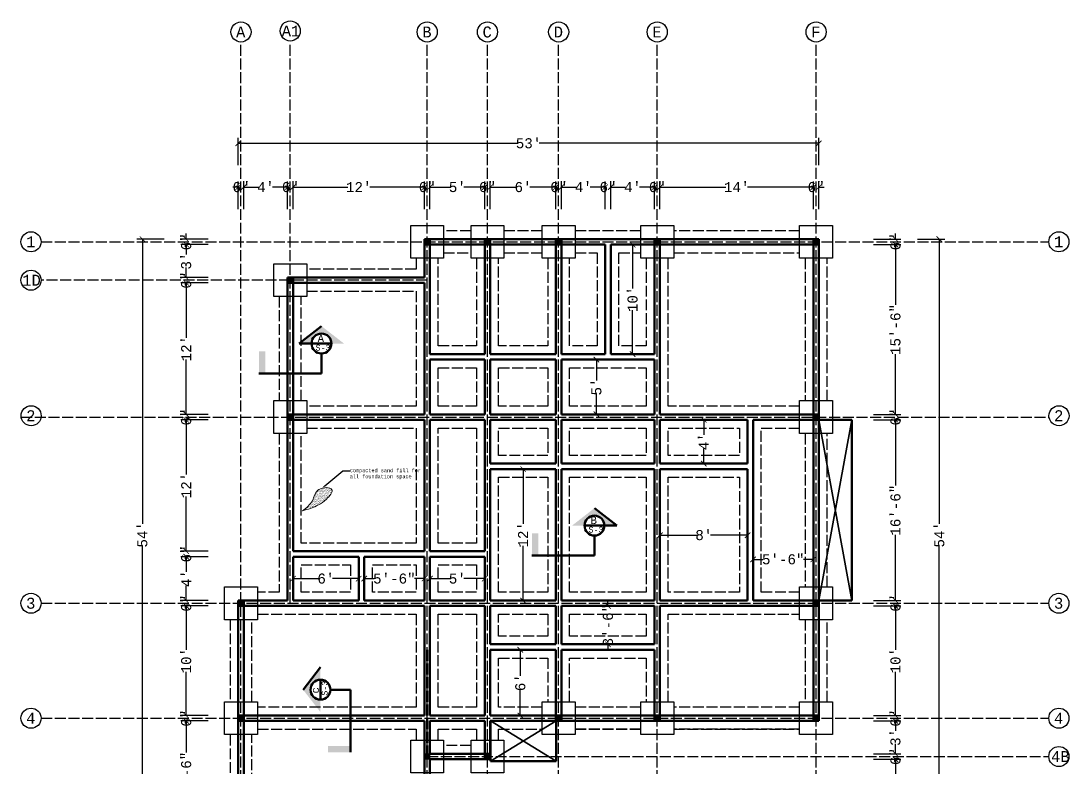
# Model space of a CAD drawing. Header units: inches. Extents: x 8351 to 42256, y 21052 to 33437.
# Drawn here: x 10501 to 11649, y 23958 to 24775 of the extents above; entities that cross this region are included whole.
import ezdxf
from ezdxf import colors
from ezdxf.entities.mleader import LeaderData, LeaderLine
from ezdxf.math import Vec2, Vec3

# ---------------------------------------------------------------- set-up
doc = ezdxf.new("R2010")
doc.units = ezdxf.units.IN
doc.header["$MEASUREMENT"] = 0
doc.linetypes.add('ACAD_ISO02W100', pattern=[15, 12, -3])
for name, color, linetype, lineweight in [('A-COLS', 52, 'Continuous', 9), ('A-COM MAT', 7, 'Continuous', 30), ('A-DIM', 7, 'Continuous', 25), ('A-WALL', 7, 'Continuous', 35)]:
    doc.layers.add(name, color=color, linetype=linetype, lineweight=lineweight)
doc.layers.add('A-FOU-TRAN', color=7, linetype='ACAD_ISO02W100')
doc.layers.add('A-G-BEAM', color=8, linetype='ACAD_ISO02W100')
doc.styles.get("Standard").update_dxf_attribs({"font": 'consolab.ttf', "height": 11})
doc.dimstyles.get("Standard").update_dxf_attribs({"dimtxt": 11, "dimasz": 6, "dimexe": 6, "dimexo": 16, "dimgap": 0.09, "dimtad": 0, "dimdec": 0, "dimzin": 0, "dimdsep": 46, "dimlunit": 4, "dimtxsty": 'Standard', "dimblk": 'ARCHTICK', "dimcen": 0.09, "dimclrd": 256, "dimclre": 256, "dimclrt": 256, "dimadec": 0, "dimazin": 0, "dimtfac": 1, "dimtdec": 0, "dimtix": 1, "dimtofl": 0, "dimtmove": 0, "dimatfit": 2, "dimldrblk": 'ARCHTICK', "dimfxl": 1, "dimtolj": 1, "dimtzin": 0, "dimlwd": -1, "dimlwe": -1, "dimarcsym": 0})

# ---------------------------------------------------------------- blocks, each defined once
blk = doc.blocks.new('_ArchTick')
at = {"color": 0, "linetype": 'ByBlock', "const_width": 0.15}
blk.add_lwpolyline([(-0.5, -0.5), (0.5, 0.5)], dxfattribs=at)
blk = doc.blocks.new('*D522')
at = {"layer": 'A-DIM', "transparency": 16777216}
for p, q in [((11179, 24134), (11138, 24134)), ((11144, 24134), (11144, 24140)), ((11179, 24092), (11138, 24092)), ((11144, 24092), (11144, 24086))]:
    blk.add_line(p, q, dxfattribs=at)
at = {"layer": 'Defpoints', "color": 0, "transparency": 16777216}
for p in [(11195, 24134), (11144, 24092), (11195, 24092)]:
    blk.add_point(p, dxfattribs=at)
at = {"layer": 'A-DIM', "transparency": 16777216, "xscale": 6, "yscale": 6, "zscale": 6}
for p, rotation in [((11144, 24134), 270), ((11144, 24092), 90)]:
    blk.add_blockref('_ArchTick', p, dxfattribs=dict(at, rotation=rotation))
at = {"layer": 'A-DIM', "transparency": 16777216, "insert": (11144, 24113), "char_height": 11, "attachment_point": 5, "rotation": 90}
blk.add_mtext('\\A1;3\'-6"', dxfattribs=at)
blk = doc.blocks.new('*D523')
at = {"layer": 'A-DIM', "transparency": 16777216}
for p, q in [((11071, 24086), (11042, 24086)), ((11048, 24086), (11048, 24057.4)), ((11048, 24014), (11048, 24042.7)), ((11071, 24014), (11042, 24014))]:
    blk.add_line(p, q, dxfattribs=at)
at = {"layer": 'Defpoints', "color": 0, "transparency": 16777216}
for p in [(11087, 24086), (11048, 24014), (11087, 24014)]:
    blk.add_point(p, dxfattribs=at)
at = {"layer": 'A-DIM', "transparency": 16777216, "xscale": 6, "yscale": 6, "zscale": 6}
for p, rotation in [((11048, 24086), 90), ((11048, 24014), 270)]:
    blk.add_blockref('_ArchTick', p, dxfattribs=dict(at, rotation=rotation))
at = {"layer": 'A-DIM', "transparency": 16777216, "insert": (11048, 24050), "char_height": 11, "attachment_point": 5, "rotation": 90}
blk.add_mtext("\\A1;6'", dxfattribs=at)
blk = doc.blocks.new('*D524')
at = {"layer": 'A-DIM', "transparency": 16777216}
for p, q in [((10799, 24172), (10799, 24158)), ((10871, 24172), (10871, 24158)), ((10799, 24164), (10827.6, 24164)), ((10871, 24164), (10842.3, 24164))]:
    blk.add_line(p, q, dxfattribs=at)
at = {"layer": 'Defpoints', "color": 0, "transparency": 16777216}
for p in [(10799, 24188), (10871, 24188), (10871, 24164)]:
    blk.add_point(p, dxfattribs=at)
at = {"layer": 'A-DIM', "transparency": 16777216, "xscale": 6, "yscale": 6, "zscale": 6, "rotation": 180}
blk.add_blockref('_ArchTick', (10799, 24164), dxfattribs=at)
at = {"layer": 'A-DIM', "transparency": 16777216, "xscale": 6, "yscale": 6, "zscale": 6}
blk.add_blockref('_ArchTick', (10871, 24164), dxfattribs=at)
at = {"layer": 'A-DIM', "transparency": 16777216, "insert": (10835, 24164), "char_height": 11, "attachment_point": 5}
blk.add_mtext("\\A1;6'", dxfattribs=at)
blk = doc.blocks.new('*D525')
at = {"layer": 'A-DIM', "transparency": 16777216}
for p, q in [((10877, 24172), (10877, 24158)), ((10943, 24172), (10943, 24158)), ((10877, 24164), (10887.8, 24164)), ((10943, 24164), (10932.1, 24164))]:
    blk.add_line(p, q, dxfattribs=at)
at = {"layer": 'Defpoints', "color": 0, "transparency": 16777216}
for p in [(10877, 24188), (10943, 24188), (10943, 24164)]:
    blk.add_point(p, dxfattribs=at)
at = {"layer": 'A-DIM', "transparency": 16777216, "xscale": 6, "yscale": 6, "zscale": 6, "rotation": 180}
blk.add_blockref('_ArchTick', (10877, 24164), dxfattribs=at)
at = {"layer": 'A-DIM', "transparency": 16777216, "xscale": 6, "yscale": 6, "zscale": 6}
blk.add_blockref('_ArchTick', (10943, 24164), dxfattribs=at)
at = {"layer": 'A-DIM', "transparency": 16777216, "insert": (10910, 24164), "char_height": 11, "attachment_point": 5}
blk.add_mtext('\\A1;5\'-6"', dxfattribs=at)
blk = doc.blocks.new('*D526')
at = {"layer": 'A-DIM', "transparency": 16777216}
for p, q in [((10949, 24172), (10949, 24158)), ((11009, 24172), (11009, 24158)), ((10949, 24164), (10971.9, 24164)), ((11009, 24164), (10986.1, 24164))]:
    blk.add_line(p, q, dxfattribs=at)
at = {"layer": 'Defpoints', "color": 0, "transparency": 16777216}
for p in [(10949, 24188), (11009, 24188), (11009, 24164)]:
    blk.add_point(p, dxfattribs=at)
at = {"layer": 'A-DIM', "transparency": 16777216, "xscale": 6, "yscale": 6, "zscale": 6, "rotation": 180}
blk.add_blockref('_ArchTick', (10949, 24164), dxfattribs=at)
at = {"layer": 'A-DIM', "transparency": 16777216, "xscale": 6, "yscale": 6, "zscale": 6}
blk.add_blockref('_ArchTick', (11009, 24164), dxfattribs=at)
at = {"layer": 'A-DIM', "transparency": 16777216, "insert": (10979, 24164), "char_height": 11, "attachment_point": 5}
blk.add_mtext("\\A1;5'", dxfattribs=at)
blk = doc.blocks.new('*D527')
at = {"layer": 'A-DIM', "transparency": 16777216}
for p, q in [((11303, 24156), (11303, 24191.1)), ((11369, 24156), (11369, 24191.1)), ((11303, 24185.1), (11313.8, 24185.1)), ((11369, 24185.1), (11358.1, 24185.1))]:
    blk.add_line(p, q, dxfattribs=at)
at = {"layer": 'Defpoints', "color": 0, "transparency": 16777216}
for p in [(11369, 24185.1), (11303, 24140), (11369, 24140)]:
    blk.add_point(p, dxfattribs=at)
at = {"layer": 'A-DIM', "transparency": 16777216, "xscale": 6, "yscale": 6, "zscale": 6, "rotation": 180}
blk.add_blockref('_ArchTick', (11303, 24185.1), dxfattribs=at)
at = {"layer": 'A-DIM', "transparency": 16777216, "xscale": 6, "yscale": 6, "zscale": 6}
blk.add_blockref('_ArchTick', (11369, 24185.1), dxfattribs=at)
at = {"layer": 'A-DIM', "transparency": 16777216, "insert": (11336, 24185.1), "char_height": 11, "attachment_point": 5}
blk.add_mtext('\\A1;5\'-6"', dxfattribs=at)
blk = doc.blocks.new('*D528')
at = {"layer": 'A-DIM', "transparency": 16777216}
for p, q in [((11201, 24156), (11201, 24217.6)), ((11297, 24156), (11297, 24217.6)), ((11201, 24211.6), (11241.6, 24211.6)), ((11297, 24211.6), (11256.3, 24211.6))]:
    blk.add_line(p, q, dxfattribs=at)
at = {"layer": 'Defpoints', "color": 0, "transparency": 16777216}
for p in [(11201, 24211.6), (11201, 24140), (11297, 24140)]:
    blk.add_point(p, dxfattribs=at)
at = {"layer": 'A-DIM', "transparency": 16777216, "xscale": 6, "yscale": 6, "zscale": 6, "rotation": 180}
blk.add_blockref('_ArchTick', (11201, 24211.6), dxfattribs=at)
at = {"layer": 'A-DIM', "transparency": 16777216, "xscale": 6, "yscale": 6, "zscale": 6}
blk.add_blockref('_ArchTick', (11297, 24211.6), dxfattribs=at)
at = {"layer": 'A-DIM', "transparency": 16777216, "insert": (11249, 24211.6), "char_height": 11, "attachment_point": 5}
blk.add_mtext("\\A1;8'", dxfattribs=at)
blk = doc.blocks.new('*D529')
at = {"layer": 'A-DIM', "transparency": 16777216}
for p, q in [((11281, 24338), (11243, 24338)), ((11249, 24338), (11249, 24321.6)), ((11249, 24290), (11249, 24306.4)), ((11281, 24290), (11243, 24290))]:
    blk.add_line(p, q, dxfattribs=at)
at = {"layer": 'Defpoints', "color": 0, "transparency": 16777216}
for p in [(11249, 24338), (11297, 24338), (11297, 24290)]:
    blk.add_point(p, dxfattribs=at)
at = {"layer": 'A-DIM', "transparency": 16777216, "xscale": 6, "yscale": 6, "zscale": 6}
for p, rotation in [((11249, 24338), 90), ((11249, 24290), 270)]:
    blk.add_blockref('_ArchTick', p, dxfattribs=dict(at, rotation=rotation))
at = {"layer": 'A-DIM', "transparency": 16777216, "insert": (11249, 24314), "char_height": 11, "attachment_point": 5, "rotation": 90}
blk.add_mtext("\\A1;4'", dxfattribs=at)
blk = doc.blocks.new('*D530')
at = {"layer": 'A-DIM', "transparency": 16777216}
for p, q in [((11071, 24284), (11045, 24284)), ((11051, 24284), (11051, 24224)), ((11051, 24140), (11051, 24200)), ((11071, 24140), (11045, 24140))]:
    blk.add_line(p, q, dxfattribs=at)
at = {"layer": 'Defpoints', "color": 0, "transparency": 16777216}
for p in [(11087, 24284), (11051, 24140), (11087, 24140)]:
    blk.add_point(p, dxfattribs=at)
at = {"layer": 'A-DIM', "transparency": 16777216, "xscale": 6, "yscale": 6, "zscale": 6}
for p, rotation in [((11051, 24284), 90), ((11051, 24140), 270)]:
    blk.add_blockref('_ArchTick', p, dxfattribs=dict(at, rotation=rotation))
at = {"layer": 'A-DIM', "transparency": 16777216, "insert": (11051, 24212), "char_height": 11, "attachment_point": 5, "rotation": 90}
blk.add_mtext("\\A1;12'", dxfattribs=at)
blk = doc.blocks.new('*D531')
at = {"layer": 'A-DIM', "transparency": 16777216}
for p, q in [((11179, 24404), (11125.4, 24404)), ((11131.4, 24404), (11131.4, 24381.1)), ((11131.4, 24344), (11131.4, 24366.9)), ((11179, 24344), (11125.4, 24344))]:
    blk.add_line(p, q, dxfattribs=at)
at = {"layer": 'Defpoints', "color": 0, "transparency": 16777216}
for p in [(11195, 24404), (11131.4, 24344), (11195, 24344)]:
    blk.add_point(p, dxfattribs=at)
at = {"layer": 'A-DIM', "transparency": 16777216, "xscale": 6, "yscale": 6, "zscale": 6}
for p, rotation in [((11131.4, 24404), 90), ((11131.4, 24344), 270)]:
    blk.add_blockref('_ArchTick', p, dxfattribs=dict(at, rotation=rotation))
at = {"layer": 'A-DIM', "transparency": 16777216, "insert": (11131.4, 24374), "char_height": 11, "attachment_point": 5, "rotation": 90}
blk.add_mtext("\\A1;5'", dxfattribs=at)
blk = doc.blocks.new('*D532')
at = {"layer": 'A-DIM', "transparency": 16777216}
for p, q in [((11179, 24530), (11165, 24530)), ((11171, 24530), (11171, 24482)), ((11171, 24410), (11171, 24458)), ((11179, 24410), (11165, 24410))]:
    blk.add_line(p, q, dxfattribs=at)
at = {"layer": 'Defpoints', "color": 0, "transparency": 16777216}
for p in [(11195, 24530), (11171, 24410), (11195, 24410)]:
    blk.add_point(p, dxfattribs=at)
at = {"layer": 'A-DIM', "transparency": 16777216, "xscale": 6, "yscale": 6, "zscale": 6}
for p, rotation in [((11171, 24530), 90), ((11171, 24410), 270)]:
    blk.add_blockref('_ArchTick', p, dxfattribs=dict(at, rotation=rotation))
at = {"layer": 'A-DIM', "transparency": 16777216, "insert": (11171, 24470), "char_height": 11, "attachment_point": 5, "rotation": 90}
blk.add_mtext("\\A1;10'", dxfattribs=at)

msp = doc.modelspace()

# ---------------------------------------------------------------- hatches: boundary and pattern name
at = {"layer": 'A-COLS'}
h = msp.add_hatch(color=1, dxfattribs=at)
h.dxf.hatch_style = 1
h.paths.add_polyline_path([(10949, 24530), (10949, 24536), (10943, 24536), (10943, 24530)])
h = msp.add_hatch(color=1, dxfattribs=at)
h.dxf.hatch_style = 1
h.paths.add_polyline_path([(11015, 24530), (11015, 24536), (11009, 24536), (11009, 24530)])
h = msp.add_hatch(color=1, dxfattribs=at)
h.dxf.hatch_style = 1
h.paths.add_polyline_path([(11093, 24530), (11093, 24536), (11087, 24536), (11087, 24530)])
h = msp.add_hatch(color=1, dxfattribs=at)
h.dxf.hatch_style = 1
h.paths.add_polyline_path([(11201, 24530), (11201, 24536), (11195, 24536), (11195, 24530)])
h = msp.add_hatch(color=1, dxfattribs=at)
h.dxf.hatch_style = 1
h.paths.add_polyline_path([(11375, 24530), (11375, 24536), (11369, 24536), (11369, 24530)])
h = msp.add_hatch(color=1, dxfattribs=at)
h.dxf.hatch_style = 1
h.paths.add_polyline_path([(10799, 24488), (10799, 24494), (10793, 24494), (10793, 24488)])
h = msp.add_hatch(color=1, dxfattribs=at)
h.dxf.hatch_style = 1
h.paths.add_polyline_path([(10799, 24338), (10799, 24344), (10793, 24344), (10793, 24338)])
h = msp.add_hatch(color=1, dxfattribs=at)
h.dxf.hatch_style = 1
h.paths.add_polyline_path([(11375, 24338), (11375, 24344), (11369, 24344), (11369, 24338)])
h = msp.add_hatch(color=1, dxfattribs=at)
h.dxf.hatch_style = 1
h.paths.add_polyline_path([(10745, 24134), (10745, 24140), (10739, 24140), (10739, 24134)])
h = msp.add_hatch(color=1, dxfattribs=at)
h.dxf.hatch_style = 1
h.paths.add_polyline_path([(11375, 24134), (11375, 24140), (11369, 24140), (11369, 24134)])
h = msp.add_hatch(color=1, dxfattribs=at)
h.dxf.hatch_style = 1
h.paths.add_polyline_path([(10745, 24008), (10745, 24014), (10739, 24014), (10739, 24008)])
h = msp.add_hatch(color=1, dxfattribs=at)
h.dxf.hatch_style = 1
h.paths.add_polyline_path([(11093, 24008), (11093, 24014), (11087, 24014), (11087, 24008)])
h = msp.add_hatch(color=1, dxfattribs=at)
h.dxf.hatch_style = 1
h.paths.add_polyline_path([(11201, 24008), (11201, 24014), (11195, 24014), (11195, 24008)])
h = msp.add_hatch(color=1, dxfattribs=at)
h.dxf.hatch_style = 1
h.paths.add_polyline_path([(11375, 24008), (11375, 24014), (11369, 24014), (11369, 24008)])
h = msp.add_hatch(color=1, dxfattribs=at)
h.dxf.hatch_style = 1
h.paths.add_polyline_path([(10949, 23966), (10949, 23972), (10943, 23972), (10943, 23966)])
h = msp.add_hatch(color=1, dxfattribs=at)
h.dxf.hatch_style = 1
h.paths.add_polyline_path([(11015, 23966), (11015, 23972), (11009, 23972), (11009, 23966)])
at = {"layer": 'A-COM MAT'}
h = msp.add_hatch(dxfattribs=at)
h.set_pattern_fill('AR-SAND', color=256, style=0)
h.set_pattern_definition([(37.5, (-5518.925, 18109.5022), (-0.06299336, 1.92682377), [0, -1.52, 0, -1.7, 0, -1.625]), (7.5, (-5518.925, 18109.5022), (1.7697767, 2.82214607), [0, -0.82, 0, -1.37, 0, -0.525]), (327.5, (-5520.155, 18109.5022), (3.11414186, 0.00565905), [0, -0.5, 0, -1.8, 0, -2.35]), (317.5, (-5520.155, 18109.5022), (3.0061266, 0.87767556), [0, -0.25, 0, -1.18, 0, -1.35])])
edge = h.paths.add_edge_path()
edge.add_spline(control_points=[(10809.4, 24238.2), (10813.6, 24241.5), (10821.7, 24247.7), (10823.5, 24264.3), (10847.4, 24264.6), (10833, 24246.8), (10821.9, 24242), (10812.4, 24239.1), (10809.4, 24238.2)], knot_values=[0, 0, 0, 0, 15.617269, 29.721996, 44.151223, 56.465575, 76.3645, 85.739691, 85.739691, 85.739691, 85.739691], degree=3, periodic=0)
at = {"layer": 'A-WALL', "lineweight": 50}
h = msp.add_hatch(color=7, dxfattribs=at)
h.set_gradient(color1=(147, 149, 152), color2=(0, 0, 0))
h.paths.add_polyline_path([(10841.2, 24421.6), (10854.8, 24421.6), (10830.2, 24440.7), (10805.7, 24421.6), (10819.3, 24421.6, -1)])
h.paths.add_polyline_path([(10768.7, 24413.2), (10761.7, 24413.2), (10761.7, 24388.8), (10768.7, 24388.8)])
h = msp.add_hatch(color=7, dxfattribs=at)
h.set_gradient(color1=(147, 149, 152), color2=(0, 0, 0))
h.paths.add_polyline_path([(11140.2, 24222.1), (11153.8, 24222.1), (11129.2, 24241.2), (11104.7, 24222.1), (11118.3, 24222.1, -1)])
h.paths.add_polyline_path([(11067.7, 24213.8), (11060.7, 24213.8), (11060.7, 24189.3), (11067.7, 24189.3)])
h = msp.add_hatch(color=7, dxfattribs=at)
h.set_gradient(color1=(147, 149, 152), color2=(0, 0, 0))
h.paths.add_polyline_path([(10829.1, 24053.2), (10829.1, 24066.9), (10810, 24042.3), (10829.1, 24017.7), (10829.1, 24031.4, -1)])
h.paths.add_polyline_path([(10837.4, 23980.7), (10837.4, 23973.7), (10861.9, 23973.7), (10861.9, 23980.7)])

# ---------------------------------------------------------------- linework, layer by layer
at = {"layer": 'A-COLS', "color": 1}
for points in [[(10943, 24536), (10949, 24536), (10949, 24530), (10943, 24530)], [(11009, 24536), (11015, 24536), (11015, 24530), (11009, 24530)], [(11087, 24536), (11093, 24536), (11093, 24530), (11087, 24530)], [(11195, 24536), (11201, 24536), (11201, 24530), (11195, 24530)], [(11369, 24536), (11375, 24536), (11375, 24530), (11369, 24530)], [(10793, 24494), (10799, 24494), (10799, 24488), (10793, 24488)], [(10793, 24344), (10799, 24344), (10799, 24338), (10793, 24338)], [(11369, 24344), (11375, 24344), (11375, 24338), (11369, 24338)], [(10739, 24140), (10745, 24140), (10745, 24134), (10739, 24134)], [(11369, 24140), (11375, 24140), (11375, 24134), (11369, 24134)], [(10739, 24014), (10745, 24014), (10745, 24008), (10739, 24008)], [(11087, 24014), (11093, 24014), (11093, 24008), (11087, 24008)], [(11195, 24014), (11201, 24014), (11201, 24008), (11195, 24008)], [(11369, 24014), (11375, 24014), (11375, 24008), (11369, 24008)], [(10943, 23972), (10949, 23972), (10949, 23966), (10943, 23966)], [(11009, 23972), (11015, 23972), (11015, 23966), (11009, 23966)]]:
    msp.add_lwpolyline(points, close=True, dxfattribs=at)
at = {"layer": 'A-COLS', "color": 7}
for points in [[(10943, 24536), (10949, 24536), (10949, 24530), (10943, 24530)], [(11009, 24536), (11015, 24536), (11015, 24530), (11009, 24530)], [(11087, 24536), (11093, 24536), (11093, 24530), (11087, 24530)], [(11195, 24536), (11201, 24536), (11201, 24530), (11195, 24530)], [(11369, 24536), (11375, 24536), (11375, 24530), (11369, 24530)], [(10793, 24494), (10799, 24494), (10799, 24488), (10793, 24488)], [(10793, 24344), (10799, 24344), (10799, 24338), (10793, 24338)], [(11369, 24344), (11375, 24344), (11375, 24338), (11369, 24338)], [(10739, 24140), (10745, 24140), (10745, 24134), (10739, 24134)], [(11369, 24140), (11375, 24140), (11375, 24134), (11369, 24134)], [(10739, 24014), (10745, 24014), (10745, 24008), (10739, 24008)], [(11087, 24014), (11093, 24014), (11093, 24008), (11087, 24008)], [(11195, 24014), (11201, 24014), (11201, 24008), (11195, 24008)], [(11369, 24014), (11375, 24014), (11375, 24008), (11369, 24008)], [(10943, 23972), (10949, 23972), (10949, 23966), (10943, 23966)], [(11009, 23972), (11015, 23972), (11015, 23966), (11009, 23966)]]:
    msp.add_lwpolyline(points, close=True, dxfattribs=at)
at = {"layer": 'A-COM MAT'}
for points in [[(10928, 24551), (10964, 24551), (10964, 24515), (10928, 24515)], [(10994, 24551), (11030, 24551), (11030, 24515), (10994, 24515)], [(11072, 24551), (11108, 24551), (11108, 24515), (11072, 24515)], [(11180, 24551), (11216, 24551), (11216, 24515), (11180, 24515)], [(11354, 24551), (11390, 24551), (11390, 24515), (11354, 24515)], [(10778, 24509), (10814, 24509), (10814, 24473), (10778, 24473)], [(10778, 24359), (10814, 24359), (10814, 24323), (10778, 24323)], [(11354, 24359), (11390, 24359), (11390, 24323), (11354, 24323)], [(10724, 24155), (10760, 24155), (10760, 24119), (10724, 24119)], [(11354, 24155), (11390, 24155), (11390, 24119), (11354, 24119)], [(10724, 24029), (10760, 24029), (10760, 23993), (10724, 23993)], [(11072, 24029), (11108, 24029), (11108, 23993), (11072, 23993)], [(11180, 24029), (11216, 24029), (11216, 23993), (11180, 23993)], [(11354, 24029), (11390, 24029), (11390, 23993), (11354, 23993)], [(10928, 23987), (10964, 23987), (10964, 23951), (10928, 23951)], [(10994, 23987), (11030, 23987), (11030, 23951), (10994, 23951)]]:
    msp.add_lwpolyline(points, close=True, dxfattribs=at)
at = {"layer": 'A-COM MAT', "lineweight": 0}
msp.add_spline([(10809.4, 24238.2), (10820.2, 24249.4), (10827.3, 24261.6), (10841.7, 24261.6), (10835.5, 24251), (10818.3, 24241), (10809.4, 24238.2)], degree=3, dxfattribs=at)
at = {"layer": 'A-DIM'}
for p, q in [((10739, 24617), (10739, 24647)), ((10739, 24641), (11045.1, 24641)), ((11375, 24641), (11068.8, 24641)), ((11375, 24617), (11375, 24647)), ((10739, 24593), (10733, 24593)), ((10739, 24569), (10739, 24599)), ((10745, 24569), (10745, 24599)), ((10745, 24569), (10745, 24599)), ((10745, 24593), (10751, 24593)), ((10745, 24593), (10761.4, 24593)), ((10793, 24593), (10776.6, 24593)), ((10793, 24593), (10787, 24593)), ((10793, 24569), (10793, 24599)), ((10793, 24569), (10793, 24599)), ((10799, 24569), (10799, 24599)), ((10799, 24569), (10799, 24599)), ((10799, 24593), (10805, 24593)), ((10799, 24593), (10859, 24593)), ((10943, 24593), (10883, 24593)), ((10943, 24593), (10937, 24593)), ((10943, 24569), (10943, 24599)), ((10943, 24569), (10943, 24599)), ((10949, 24569), (10949, 24599)), ((10949, 24569), (10949, 24599)), ((10949, 24593), (10955, 24593)), ((10949, 24593), (10971.9, 24593)), ((11009, 24593), (10986.1, 24593)), ((11009, 24593), (11003, 24593)), ((11009, 24569), (11009, 24599)), ((11009, 24569), (11009, 24599)), ((11015, 24569), (11015, 24599)), ((11015, 24569), (11015, 24599)), ((11015, 24593), (11021, 24593)), ((11015, 24593), (11043.6, 24593)), ((11087, 24593), (11058.3, 24593)), ((11087, 24593), (11081, 24593)), ((11087, 24569), (11087, 24599)), ((11087, 24569), (11087, 24599)), ((11093, 24569), (11093, 24599)), ((11093, 24569), (11093, 24599)), ((11093, 24593), (11099, 24593)), ((11093, 24593), (11109.4, 24593)), ((11141, 24593), (11124.6, 24593)), ((11141, 24593), (11135, 24593)), ((11141, 24569), (11141, 24599)), ((11141, 24569), (11141, 24599)), ((11147, 24569), (11147, 24599)), ((11147, 24569), (11147, 24599)), ((11147, 24593), (11153, 24593)), ((11147, 24593), (11163.4, 24593)), ((11195, 24593), (11178.6, 24593)), ((11195, 24593), (11189, 24593)), ((11195, 24569), (11195, 24599)), ((11195, 24569), (11195, 24599)), ((11201, 24569), (11201, 24599)), ((11201, 24569), (11201, 24599)), ((11201, 24593), (11207, 24593)), ((11201, 24593), (11273, 24593)), ((11369, 24593), (11297, 24593)), ((11369, 24593), (11363, 24593)), ((11369, 24569), (11369, 24599)), ((11369, 24569), (11369, 24599)), ((11375, 24569), (11375, 24599)), ((11375, 24593), (11381, 24593)), ((10658, 24536), (10628, 24536)), ((10634, 24536), (10634, 24223.9)), ((10706, 24536), (10676, 24536)), ((10682, 24536), (10682, 24542)), ((11435, 24536), (11465, 24536)), ((11459, 24536), (11459, 24542)), ((11483, 24536), (11513, 24536)), ((11507, 24536), (11507, 24223.9)), ((10706, 24530), (10676, 24530)), ((10706, 24530), (10676, 24530)), ((10682, 24530), (10682, 24524)), ((10682, 24530), (10682, 24519.2)), ((11435, 24530), (11465, 24530)), ((11435, 24530), (11465, 24530)), ((11459, 24530), (11459, 24524)), ((11459, 24530), (11459, 24464.1)), ((10682, 24494), (10682, 24504.8)), ((10706, 24494), (10676, 24494)), ((10706, 24494), (10676, 24494)), ((10682, 24494), (10682, 24500)), ((10706, 24488), (10676, 24488)), ((10706, 24488), (10676, 24488)), ((10682, 24488), (10682, 24482)), ((10682, 24488), (10682, 24428)), ((11459, 24344), (11459, 24409.9)), ((10682, 24344), (10682, 24404)), ((10706, 24344), (10676, 24344)), ((10706, 24344), (10676, 24344)), ((10682, 24344), (10682, 24350)), ((11435, 24344), (11465, 24344)), ((11435, 24344), (11465, 24344)), ((11459, 24344), (11459, 24350)), ((10706, 24338), (10676, 24338)), ((10706, 24338), (10676, 24338)), ((10682, 24338), (10682, 24332)), ((10682, 24338), (10682, 24278)), ((11435, 24338), (11465, 24338)), ((11435, 24338), (11465, 24338)), ((11459, 24338), (11459, 24332)), ((11459, 24338), (11459, 24266.1)), ((10682, 24194), (10682, 24254)), ((11459, 24140), (11459, 24211.9)), ((10634, 23888), (10634, 24200.2)), ((10706, 24194), (10676, 24194)), ((10706, 24194), (10676, 24194)), ((10682, 24194), (10682, 24200)), ((11507, 23888), (11507, 24200.2)), ((10706, 24188), (10676, 24188)), ((10706, 24188), (10676, 24188)), ((10682, 24188), (10682, 24182)), ((10682, 24188), (10682, 24171.6)), ((10682, 24140), (10682, 24156.4)), ((10682, 24140), (10682, 24146)), ((11459, 24140), (11459, 24146)), ((10706, 24140), (10676, 24140)), ((10706, 24140), (10676, 24140)), ((10706, 24134), (10676, 24134)), ((10706, 24134), (10676, 24134)), ((10682, 24134), (10682, 24128)), ((10682, 24134), (10682, 24086)), ((11435, 24140), (11465, 24140)), ((11435, 24140), (11465, 24140)), ((11435, 24134), (11465, 24134)), ((11435, 24134), (11465, 24134)), ((11459, 24134), (11459, 24128)), ((11459, 24134), (11459, 24086)), ((10682, 24014), (10682, 24062)), ((11459, 24014), (11459, 24062)), ((10682, 24014), (10682, 24020)), ((11459, 24014), (11459, 24020)), ((10706, 24014), (10676, 24014)), ((10706, 24014), (10676, 24014)), ((10706, 24008), (10676, 24008)), ((10706, 24008), (10676, 24008)), ((10682, 24008), (10682, 24002)), ((10682, 24008), (10682, 23973.5)), ((11435, 24014), (11465, 24014)), ((11435, 24014), (11465, 24014)), ((11435, 24008), (11465, 24008)), ((11435, 24008), (11465, 24008)), ((11459, 24008), (11459, 24002)), ((11459, 24008), (11459, 23997.2)), ((11459, 23972), (11459, 23982.8)), ((11459, 23972), (11459, 23978)), ((11435, 23972), (11465, 23972)), ((11435, 23972), (11465, 23972)), ((11435, 23966), (11465, 23966)), ((11435, 23966), (11465, 23966)), ((11459, 23966), (11459, 23960)), ((11459, 23966), (11459, 23937.4))]:
    msp.add_line(p, q, dxfattribs=at)
at = {"layer": 'A-FOU-TRAN', "color": 0}
for p, q in [((10994, 24545), (10964, 24545)), ((11072, 24545), (11030, 24545)), ((11180, 24545), (11108, 24545)), ((11354, 24545), (11216, 24545)), ((10934, 24515), (10934, 24503)), ((10958, 24419), (10958, 24515)), ((10964, 24521), (10994, 24521)), ((11000, 24515), (11000, 24419)), ((11024, 24419), (11024, 24515)), ((11030, 24521), (11072, 24521)), ((11078, 24515), (11078, 24419)), ((11102, 24419), (11102, 24515)), ((11108, 24521), (11132, 24521)), ((11132, 24521), (11132, 24419)), ((11156, 24521), (11180, 24521)), ((11156, 24419), (11156, 24521)), ((11186, 24515), (11186, 24419)), ((11210, 24353), (11210, 24515)), ((11216, 24521), (11354, 24521)), ((11360, 24515), (11360, 24359)), ((11384, 24359), (11384, 24515)), ((10934, 24503), (10814, 24503)), ((10814, 24479), (10934, 24479)), ((10934, 24479), (10934, 24353)), ((10784, 24473), (10784, 24359)), ((10808, 24359), (10808, 24473)), ((11000, 24419), (10958, 24419)), ((11078, 24419), (11024, 24419)), ((11132, 24419), (11102, 24419)), ((11186, 24419), (11156, 24419)), ((10958, 24353), (10958, 24395)), ((10958, 24395), (11000, 24395)), ((11000, 24395), (11000, 24353)), ((11024, 24353), (11024, 24395)), ((11024, 24395), (11078, 24395)), ((11078, 24395), (11078, 24353)), ((11102, 24395), (11186, 24395)), ((11102, 24353), (11102, 24395)), ((11186, 24395), (11186, 24353)), ((10934, 24353), (10814, 24353)), ((11000, 24353), (10958, 24353)), ((11078, 24353), (11024, 24353)), ((11186, 24353), (11102, 24353)), ((11354, 24353), (11210, 24353)), ((10814, 24329), (10934, 24329)), ((10934, 24329), (10934, 24203)), ((10958, 24203), (10958, 24329)), ((10958, 24329), (11000, 24329)), ((11000, 24329), (11000, 24203)), ((11024, 24299), (11024, 24329)), ((11024, 24329), (11078, 24329)), ((11078, 24329), (11078, 24299)), ((11102, 24299), (11102, 24329)), ((11102, 24329), (11186, 24329)), ((11186, 24329), (11186, 24299)), ((11210, 24299), (11210, 24329)), ((11210, 24329), (11288, 24329)), ((11288, 24329), (11288, 24299)), ((11312, 24149), (11312, 24329)), ((11312, 24329), (11354, 24329)), ((10784, 24323), (10784, 24149)), ((10808, 24203), (10808, 24323)), ((11360, 24323), (11360, 24155)), ((11384, 24155), (11384, 24323)), ((11078, 24299), (11024, 24299)), ((11186, 24299), (11102, 24299)), ((11288, 24299), (11210, 24299)), ((11024, 24149), (11024, 24275)), ((11024, 24275), (11078, 24275)), ((11078, 24275), (11078, 24149)), ((11102, 24275), (11186, 24275)), ((11102, 24149), (11102, 24275)), ((11186, 24275), (11186, 24149)), ((11210, 24149), (11210, 24275)), ((11210, 24275), (11288, 24275)), ((11288, 24275), (11288, 24149)), ((10934, 24203), (10808, 24203)), ((11000, 24203), (10958, 24203)), ((10808, 24149), (10808, 24179)), ((10808, 24179), (10862, 24179)), ((10862, 24179), (10862, 24149)), ((10886, 24179), (10934, 24179)), ((10886, 24149), (10886, 24179)), ((10934, 24179), (10934, 24149)), ((10958, 24149), (10958, 24179)), ((10958, 24179), (11000, 24179)), ((11000, 24179), (11000, 24149)), ((10784, 24149), (10760, 24149)), ((10862, 24149), (10808, 24149)), ((10934, 24149), (10886, 24149)), ((11000, 24149), (10958, 24149)), ((11078, 24149), (11024, 24149)), ((11186, 24149), (11102, 24149)), ((11288, 24149), (11210, 24149)), ((11354, 24149), (11312, 24149)), ((10760, 24125), (10934, 24125)), ((10934, 24125), (10934, 24023)), ((10958, 24125), (11000, 24125)), ((10958, 24023), (10958, 24125)), ((11000, 24125), (11000, 24023)), ((11024, 24125), (11078, 24125)), ((11024, 24101), (11024, 24125)), ((11078, 24125), (11078, 24101)), ((11102, 24125), (11186, 24125)), ((11102, 24101), (11102, 24125)), ((11186, 24125), (11186, 24101)), ((11210, 24125), (11354, 24125)), ((11210, 24029), (11210, 24125)), ((10730, 24119), (10730, 24029)), ((10754, 24029), (10754, 24119)), ((11360, 24119), (11360, 24029)), ((11384, 24029), (11384, 24119)), ((11078, 24101), (11024, 24101)), ((11186, 24101), (11102, 24101)), ((11024, 24023), (11024, 24077)), ((11024, 24077), (11078, 24077)), ((11078, 24077), (11078, 24029)), ((11102, 24029), (11102, 24077)), ((11102, 24077), (11186, 24077)), ((11186, 24077), (11186, 24029)), ((10934, 24023), (10760, 24023)), ((11000, 24023), (10958, 24023)), ((11072, 24023), (11024, 24023)), ((11180, 24023), (11108, 24023)), ((11354, 24023), (11216, 24023)), ((10760, 23999), (10934, 23999)), ((10934, 23999), (10934, 23987)), ((10958, 23987), (10958, 23999)), ((10958, 23999), (11000, 23999)), ((11000, 23999), (11000, 23987)), ((11024, 23987), (11024, 23999)), ((11024, 23999), (11072, 23999)), ((11108, 23999), (11180, 23999)), ((11180, 23999), (11108, 23999)), ((11216, 23999), (11354, 23999)), ((11354, 23999), (11216, 23999)), ((10730, 23993), (10730, 23909)), ((10754, 23909), (10754, 23993)), ((10994, 23981), (10964, 23981))]:
    msp.add_line(p, q, dxfattribs=at)
at = {"layer": 'A-G-BEAM'}
for p, q in [((10742, 23672), (10742, 24752)), ((10796, 24137), (10796, 24752)), ((10946, 23672), (10946, 24752)), ((11012, 23672), (11012, 24752)), ((11090, 23672), (11090, 24752)), ((11198, 23672), (11198, 24752)), ((11372, 23672), (11372, 24752)), ((10523, 24533), (11627, 24533)), ((10946, 24491), (10523, 24491)), ((10501.2, 24341), (11627, 24341)), ((10523, 24137), (11627, 24137)), ((10523, 24011), (11627, 24011)), ((10946, 23969), (11627, 23969)), ((10946, 23969), (11627, 23969))]:
    msp.add_line(p, q, dxfattribs=at)
at = {"layer": 'A-G-BEAM', "color": 7, "linetype": 'Continuous'}
for centre in [(10742, 24763), (10796, 24764.1), (10946, 24763), (11012, 24763), (11090, 24763), (11198, 24763), (11372, 24763), (10512, 24533.1), (11638, 24533.1), (10512, 24491), (10512.1, 24342.5), (11638.1, 24342.5), (10512, 24137), (11638, 24137), (10512, 24011), (11638, 24011), (11638, 23969), (11638, 23969)]:
    msp.add_circle(centre, 11, dxfattribs=at)
at = {"layer": 'A-WALL', "lineweight": 50}
for p, q in [((10943, 24536), (10943, 24494)), ((11375, 24536), (10943, 24536)), ((10949, 24410), (10949, 24536)), ((11009, 24536), (11009, 24410)), ((11015, 24410), (11015, 24536)), ((11087, 24536), (11087, 24410)), ((11093, 24410), (11093, 24536)), ((11195, 24536), (11195, 24410)), ((11201, 24344), (11201, 24536)), ((11369, 24536), (11369, 24008)), ((11375, 24008), (11375, 24536)), ((10943, 24530), (11141, 24530)), ((11141, 24530), (11141, 24410)), ((11147, 24530), (11375, 24530)), ((11147, 24410), (11147, 24530)), ((10793, 24494), (10793, 24140)), ((10943, 24494), (10793, 24494)), ((10799, 24194), (10799, 24494)), ((10793, 24488), (10943, 24488)), ((10943, 24488), (10943, 24344)), ((10805.7, 24421.6), (10830.2, 24440.7)), ((10805.7, 24421.6), (10819.3, 24421.6)), ((10819.3, 24421.6), (10841.2, 24421.6)), ((10830.2, 24388.8), (10830.2, 24410.7)), ((11009, 24410), (10949, 24410)), ((11087, 24410), (11015, 24410)), ((11141, 24410), (11093, 24410)), ((11195, 24410), (11147, 24410)), ((10949, 24344), (10949, 24404)), ((10949, 24404), (11009, 24404)), ((11009, 24404), (11009, 24344)), ((11015, 24344), (11015, 24404)), ((11015, 24404), (11087, 24404)), ((11087, 24404), (11087, 24344)), ((11093, 24404), (11195, 24404)), ((11093, 24344), (11093, 24404)), ((11195, 24404), (11195, 24344)), ((10761.7, 24388.8), (10830.2, 24388.8)), ((10943, 24344), (10793, 24344)), ((11009, 24344), (10949, 24344)), ((11087, 24344), (11015, 24344)), ((11195, 24344), (11093, 24344)), ((11375, 24344), (11201, 24344)), ((10793, 24338), (10943, 24338)), ((10943, 24338), (10943, 24194)), ((10949, 24194), (10949, 24338)), ((10949, 24338), (11009, 24338)), ((11009, 24338), (11009, 24194)), ((11015, 24290), (11015, 24338)), ((11015, 24338), (11087, 24338)), ((11087, 24338), (11087, 24290)), ((11093, 24290), (11093, 24338)), ((11093, 24338), (11195, 24338)), ((11195, 24338), (11195, 24290)), ((11201, 24290), (11201, 24338)), ((11201, 24338), (11297, 24338)), ((11297, 24338), (11297, 24290)), ((11303, 24140), (11303, 24338)), ((11303, 24338), (11411, 24338)), ((11411, 24140), (11411, 24338)), ((11087, 24290), (11015, 24290)), ((11015, 24188), (11015, 24284)), ((11015, 24284), (11087, 24284)), ((11087, 24284), (11087, 24140)), ((11195, 24290), (11093, 24290)), ((11093, 24284), (11195, 24284)), ((11093, 24140), (11093, 24284)), ((11195, 24284), (11195, 24140)), ((11297, 24290), (11201, 24290)), ((11201, 24140), (11201, 24284)), ((11201, 24284), (11297, 24284)), ((11297, 24284), (11297, 24140)), ((11129.2, 24241.2), (11153.8, 24222.1)), ((11118.3, 24222.1), (11140.2, 24222.1)), ((11140.2, 24222.1), (11153.8, 24222.1)), ((11129.2, 24189.3), (11129.2, 24211.2)), ((10943, 24194), (10799, 24194)), ((11009, 24194), (10949, 24194)), ((10799, 24140), (10799, 24188)), ((10799, 24188), (10871, 24188)), ((10871, 24188), (10871, 24140)), ((10877, 24188), (10943, 24188)), ((10877, 24140), (10877, 24188)), ((10943, 24188), (10943, 24140)), ((10949, 24140), (10949, 24188)), ((10949, 24188), (11009, 24188)), ((11009, 24188), (11009, 24140)), ((11015, 24140), (11015, 24188)), ((11060.7, 24189.3), (11129.2, 24189.3)), ((10739, 24140), (10739, 23888)), ((10793, 24140), (10739, 24140)), ((10739, 24134), (10943, 24134)), ((10745, 23888), (10745, 24140)), ((10871, 24140), (10799, 24140)), ((10943, 24140), (10877, 24140)), ((10943, 24134), (10943, 24014)), ((11009, 24140), (10949, 24140)), ((10949, 24134), (11009, 24134)), ((10949, 24014), (10949, 24134)), ((11009, 24134), (11009, 24014)), ((11087, 24140), (11015, 24140)), ((11015, 24134), (11087, 24134)), ((11015, 24092), (11015, 24134)), ((11087, 24134), (11087, 24092)), ((11195, 24140), (11093, 24140)), ((11093, 24134), (11195, 24134)), ((11093, 24092), (11093, 24134)), ((11195, 24134), (11195, 24092)), ((11297, 24140), (11201, 24140)), ((11201, 24134), (11375, 24134)), ((11201, 24008), (11201, 24134)), ((11411, 24140), (11303, 24140)), ((11087, 24092), (11015, 24092)), ((11195, 24092), (11093, 24092)), ((11015, 24014), (11015, 24086)), ((11015, 24086), (11087, 24086)), ((11087, 24086), (11087, 24008)), ((11093, 24008), (11093, 24086)), ((11093, 24086), (11195, 24086)), ((11195, 24086), (11195, 24008)), ((10810, 24042.3), (10829.1, 24066.9)), ((10829.1, 24031.4), (10829.1, 24053.2)), ((10861.9, 24042.3), (10840, 24042.3)), ((10861.9, 23973.7), (10861.9, 24042.3)), ((10943, 24014), (10739, 24014)), ((10739, 24008), (10943, 24008)), ((10943, 24008), (10943, 23888)), ((11009, 24014), (10949, 24014)), ((10949, 23972), (10949, 24008)), ((10949, 24008), (11009, 24008)), ((11009, 24008), (11009, 23966)), ((11375, 24014), (11015, 24014)), ((11015, 23966), (11015, 24008)), ((11015, 24008), (11375, 24008)), ((11015.4, 23964), (11015.4, 24008)), ((11087.3, 23964), (11087.3, 24008)), ((11015, 23972), (10949, 23972)), ((10949, 23888), (10949, 23966)), ((10949, 23966), (11015, 23966)), ((11015.4, 23964), (11017.4, 23964)), ((11015.4, 23964), (11087.3, 23964)), ((11085.3, 23964), (11087.3, 23964))]:
    msp.add_line(p, q, dxfattribs=at)
at = {"layer": 'A-WALL'}
for p, q in [((11375, 24338), (11411, 24140)), ((11375, 24140), (11411, 24338)), ((11015.4, 24008), (11087.3, 23964)), ((11015.4, 23964), (11087.3, 24008)), ((11375, 24008), (11099, 24008))]:
    msp.add_line(p, q, dxfattribs=at)
at = {"layer": 'A-WALL', "linetype": 'ACAD_ISO02W100', "lineweight": 50}
msp.add_line((10946, 24086), (10946, 23972), dxfattribs=at)
at = {"layer": 'A-WALL', "lineweight": 50}
for centre in [(10830.2, 24421.6), (11129.2, 24222.1), (10829.1, 24042.3)]:
    msp.add_circle(centre, 10.9, dxfattribs=at)

# ---------------------------------------------------------------- block references
at = {"layer": 'A-DIM', "xscale": 6, "yscale": 6, "zscale": 6}
for p, rotation in [((10739, 24641), 180), ((10745, 24593), 180), ((10745, 24593), 180), ((10799, 24593), 180), ((10799, 24593), 180), ((10949, 24593), 180), ((10949, 24593), 180), ((11015, 24593), 180), ((11015, 24593), 180), ((11093, 24593), 180), ((11093, 24593), 180), ((11147, 24593), 180), ((11147, 24593), 180), ((11201, 24593), 180), ((11201, 24593), 180), ((11375, 24593), 180), ((10634, 24536), 90), ((10682, 24536), 270), ((11459, 24536), 270), ((11507, 24536), 90), ((10682, 24530), 90), ((10682, 24530), 90), ((11459, 24530), 90), ((11459, 24530), 90), ((10682, 24494), 270), ((10682, 24494), 270), ((10682, 24488), 90), ((10682, 24488), 90), ((10682, 24344), 270), ((10682, 24344), 270), ((10682, 24338), 90), ((10682, 24338), 90), ((11459, 24344), 270), ((11459, 24344), 270), ((11459, 24338), 90), ((11459, 24338), 90), ((10682, 24194), 270), ((10682, 24194), 270), ((10682, 24188), 90), ((10682, 24188), 90), ((10682, 24140), 270), ((10682, 24140), 270), ((10682, 24134), 90), ((10682, 24134), 90), ((11459, 24140), 270), ((11459, 24140), 270), ((11459, 24134), 90), ((11459, 24134), 90), ((10682, 24014), 270), ((10682, 24014), 270), ((10682, 24008), 90), ((10682, 24008), 90), ((11459, 24014), 270), ((11459, 24014), 270), ((11459, 24008), 90), ((11459, 24008), 90), ((11459, 23972), 270), ((11459, 23972), 270), ((11459, 23966), 90), ((11459, 23966), 90)]:
    msp.add_blockref('_ArchTick', p, dxfattribs=dict(at, rotation=rotation))
for p in [(11375, 24641), (10739, 24593), (10793, 24593), (10793, 24593), (10943, 24593), (10943, 24593), (11009, 24593), (11009, 24593), (11087, 24593), (11087, 24593), (11141, 24593), (11141, 24593), (11195, 24593), (11195, 24593), (11369, 24593), (11369, 24593)]:
    msp.add_blockref('_ArchTick', p, dxfattribs=at)

# ---------------------------------------------------------------- texts
at = {"layer": 'A-DIM', "char_height": 11, "attachment_point": 5}
for s, insert in [("\\A1;53'", (11057, 24641)), ('\\A1;6"', (10742, 24593)), ("\\A1;4'", (10769, 24593)), ('\\A1;6"', (10796, 24593)), ("\\A1;12'", (10871, 24593)), ('\\A1;6"', (10946, 24593)), ("\\A1;5'", (10979, 24593)), ('\\A1;6"', (11012, 24593)), ("\\A1;6'", (11051, 24593)), ('\\A1;6"', (11090, 24593)), ("\\A1;4'", (11117, 24593)), ('\\A1;6"', (11144, 24593)), ("\\A1;4'", (11171, 24593)), ('\\A1;6"', (11198, 24593)), ("\\A1;14'", (11285, 24593)), ('\\A1;6"', (11372, 24593))]:
    msp.add_mtext(s, dxfattribs=dict(at, insert=insert))
at = {"layer": 'A-DIM', "char_height": 11, "attachment_point": 5, "rotation": 90}
for s, insert in [('\\A1;6"', (10682, 24533)), ('\\A1;6"', (11459, 24533)), ("\\A1;3'", (10682, 24512)), ('\\A1;6"', (10682, 24491)), ('\\A1;15\'-6"', (11459, 24437)), ("\\A1;12'", (10682, 24416)), ('\\A1;6"', (10682, 24341)), ('\\A1;6"', (11459, 24341)), ("\\A1;12'", (10682, 24266)), ('\\A1;16\'-6"', (11459, 24239)), ("\\A1;54'", (10634, 24212)), ("\\A1;54'", (11507, 24212)), ('\\A1;6"', (10682, 24191)), ("\\A1;4'", (10682, 24164)), ('\\A1;6"', (10682, 24137)), ('\\A1;6"', (11459, 24137)), ("\\A1;10'", (10682, 24074)), ("\\A1;10'", (11459, 24074)), ('\\A1;6"', (10682, 24011)), ('\\A1;6"', (11459, 24011)), ("\\A1;3'", (11459, 23990)), ('\\A1;6"', (11459, 23969)), ('\\A1;9\'-6"', (10682, 23951))]:
    msp.add_mtext(s, dxfattribs=dict(at, insert=insert))
at = {"layer": 'A-G-BEAM', "color": 7, "char_height": 12, "attachment_point": 1}
for s, insert in [('A ', (10736.6, 24769)), ('A ', (10786.7, 24770.1)), ('1 ', (10796.7, 24770.1)), ('B ', (10940.6, 24769)), ('C ', (11006.6, 24769)), ('D ', (11084.6, 24769)), ('E ', (11192.6, 24769)), ('F ', (11366.6, 24769)), ('1 ', (10506.6, 24539.2)), ('1 ', (11632.6, 24539.2)), ('1D ', (10502.4, 24497)), ('2 ', (10506.7, 24348.5)), ('2 ', (11632.7, 24348.5)), ('3 ', (10506.6, 24143)), ('3 ', (11632.6, 24143)), ('4 ', (10506.6, 24017)), ('4 ', (11632.6, 24017)), ('4B ', (11629.4, 23975))]:
    msp.add_mtext_dynamic_manual_height_columns(s, width=13.211, gutter_width=60, heights=[0], dxfattribs=dict(at, insert=insert))
at = {"layer": 'A-WALL', "lineweight": 50, "attachment_point": 1}
for s, insert, char_height in [('S-3', (10823.7, 24420.3), 6.47), ('A', (10826, 24431.4), 8.19), ('B', (11125, 24232), 8.19), ('S-3', (11122.7, 24220.9), 6.47)]:
    msp.add_mtext_dynamic_manual_height_columns(s, width=3.068, gutter_width=15, heights=[0], dxfattribs=dict(at, insert=insert, char_height=char_height))
at = {"layer": 'A-WALL', "lineweight": 50, "attachment_point": 1, "rotation": 90}
for s, insert, char_height in [('c', (10819.2, 24038.1), 8.19), ('S-3', (10830.4, 24035.7), 6.47)]:
    msp.add_mtext_dynamic_manual_height_columns(s, width=3.068, gutter_width=15, heights=[0], dxfattribs=dict(at, insert=insert, char_height=char_height))

# ---------------------------------------------------------------- dimensions: what is measured, and where the dimension line sits
at = {"layer": 'A-DIM'}
for base, p1, p2, picture, middle in [((11171, 24410), (11195, 24530), (11195, 24410), '*D532', (11171, 24470)), ((11131.4, 24344), (11195, 24404), (11195, 24344), '*D531', (11131.4, 24374)), ((11249, 24338), (11297, 24290), (11297, 24338), '*D529', (11249, 24314)), ((11051, 24140), (11087, 24284), (11087, 24140), '*D530', (11051, 24212)), ((11144, 24092), (11195, 24134), (11195, 24092), '*D522', (11144, 24113)), ((11048, 24014), (11087, 24086), (11087, 24014), '*D523', (11048, 24050))]:
    dim = msp.add_linear_dim(base=base, p1=p1, p2=p2, angle=90, dimstyle='Standard', dxfattribs=at)
    dim.commit()
    dim.dimension.update_dxf_attribs({"geometry": picture, "text_midpoint": middle})
for base, p1, p2, picture, middle in [((11201, 24211.6), (11297, 24140), (11201, 24140), '*D528', (11249, 24211.6)), ((11369, 24185.1), (11303, 24140), (11369, 24140), '*D527', (11336, 24185.1)), ((10871, 24164), (10799, 24188), (10871, 24188), '*D524', (10835, 24164)), ((10943, 24164), (10877, 24188), (10943, 24188), '*D525', (10910, 24164)), ((11009, 24164), (10949, 24188), (11009, 24188), '*D526', (10979, 24164))]:
    dim = msp.add_linear_dim(base=base, p1=p1, p2=p2, dimstyle='Standard', dxfattribs=at)
    dim.commit()
    dim.dimension.update_dxf_attribs({"geometry": picture, "text_midpoint": middle})

# ---------------------------------------------------------------- leaders
at = {"layer": 'A-COM MAT', "lineweight": -3}
ml = msp.add_multileader_mtext('Standard', dxfattribs=at)
ml.set_content('compacted sand fill for all foundation space', color=256)
ml.set_leader_properties()
ml.build(insert=Vec2(0, 0))
ml.multileader.update_dxf_attribs({"dogleg_length": 0.36})
ctx = ml.context
ctx.base_point, ctx.landing_gap_size, ctx.plane_origin = Vec3(10861.1, 24282), 0.09, Vec3(10830.7, 24263.1)
notes = []
notes.append((ctx, [(0, (1, 1, 0), (10853.7, 24282), (1, 0), 7.38, [(0, [(10830.7, 24263.1)], 0, [])])]))
ctx.mtext.insert, ctx.mtext.width, ctx.mtext.flow_direction = Vec3(10861.2, 24284.6), 90.301, 5
for ctx, leaders in notes:
    for number, flags, end, landing, length, lines in leaders:
        leader = LeaderData()
        leader.index, (leader.has_last_leader_line, leader.has_dogleg_vector, leader.attachment_direction) = number, flags
        leader.last_leader_point, leader.dogleg_vector, leader.dogleg_length = Vec3(end), Vec3(landing), length
        for number, points, colour, breaks in lines:
            line = LeaderLine()
            line.index, line.vertices, line.color, line.breaks = number, Vec3.list(points), colors.encode_raw_color(colour), breaks
            leader.lines.append(line)
        ctx.leaders.append(leader)

doc.saveas('drawing.dxf')
